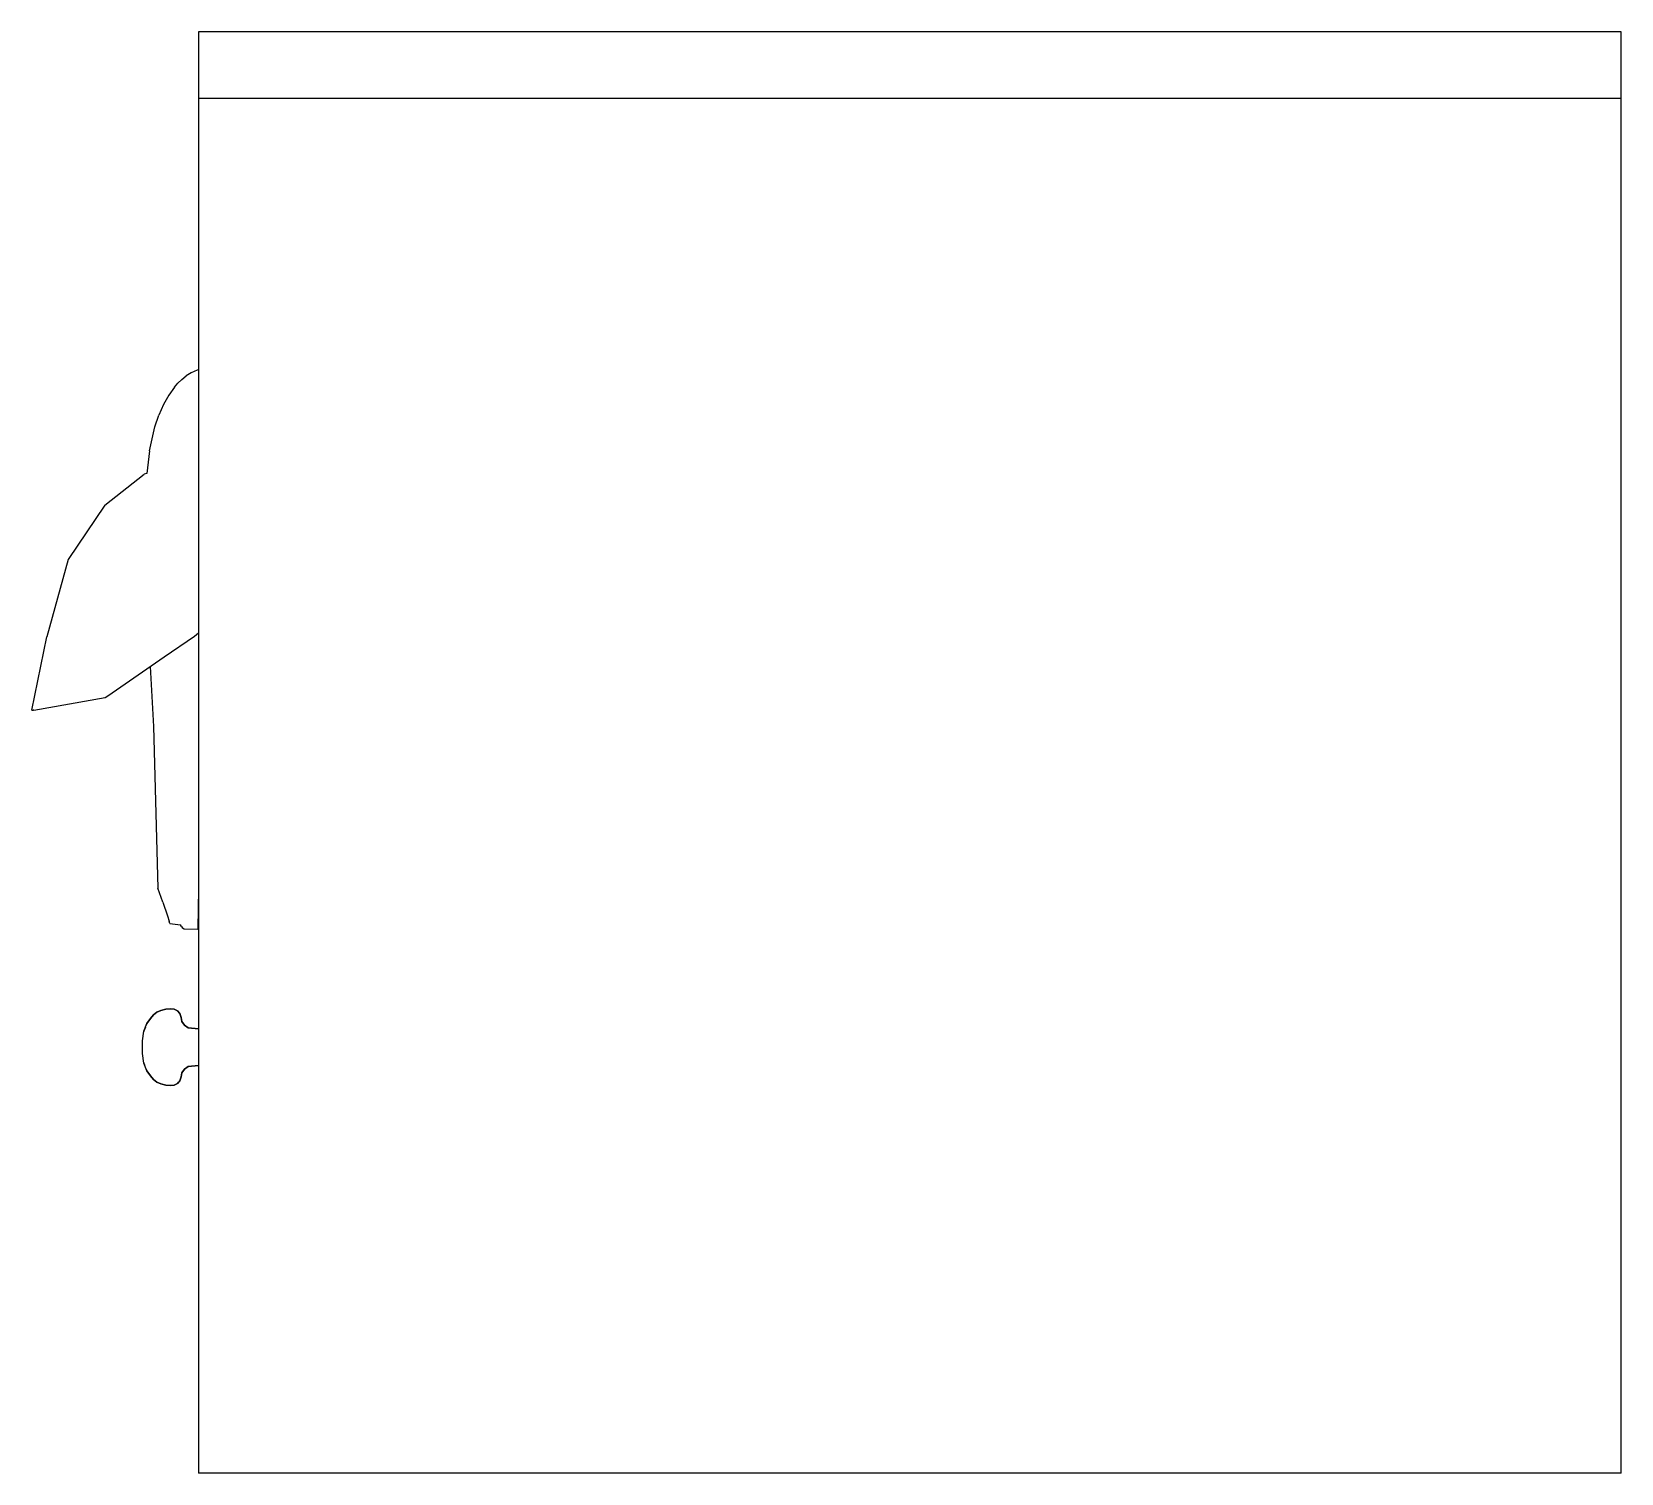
# Model space of a CAD drawing. Header units: millimetres. Extents: x -1956 to -995, y 1 to 873.
import ezdxf

# ---------------------------------------------------------------- set-up
doc = ezdxf.new("R2010")
doc.units = ezdxf.units.MM
for name, color, linetype, true_color in [('IKE050020 1', 7, 'Continuous', 0xeae6da), ('IKE050020 2', 7, 'Continuous', 0x323232), ('IKE050020 3', 7, 'Continuous', 0x686f6d)]:
    doc.layers.add(name, color=color, linetype=linetype, true_color=true_color)

msp = doc.modelspace()

# ---------------------------------------------------------------- linework, layer by layer
at = {"layer": 'IKE050020 1'}
for p, q in [((-994.89, 872.58), (-1854.9, 872.58)), ((-1854.9, 872.58), (-1854.9, 832.16)), ((-994.89, 832.16), (-994.89, 872.58)), ((-994.89, 832.16), (-1854.9, 832.16)), ((-1854.9, 832.16), (-1854.9, 1.26)), ((-994.89, 1.26), (-994.89, 832.16)), ((-994.89, 1.26), (-1854.9, 1.26))]:
    msp.add_line(p, q, dxfattribs=at)
at = {"layer": 'IKE050020 2', "flags": 128}
for points in [[(-1888.79, 262.54), (-1887.97, 268.53), (-1886.08, 273.01), (-1883.96, 276.22), (-1882.02, 278.43), (-1879.99, 279.93), (-1877.55, 280.99), (-1874.69, 281.74), (-1871.87, 282.03), (-1869.48, 281.72), (-1867.57, 280.74), (-1866.14, 279.08), (-1865.4, 276.81), (-1864.86, 274.3), (-1863.39, 272.13), (-1861.16, 270.49), (-1854.9, 269.78)], [(-1854.9, 269.78), (-1861.16, 270.49), (-1863.39, 272.13), (-1864.86, 274.3), (-1865.4, 276.81), (-1866.14, 279.08), (-1867.57, 280.74), (-1869.48, 281.72), (-1871.87, 282.03), (-1874.69, 281.74), (-1877.55, 280.99), (-1879.99, 279.93), (-1882.02, 278.43), (-1883.96, 276.22), (-1886.08, 273.01), (-1886.82, 271.25)], [(-1886.98, 270.87), (-1887.97, 268.53), (-1888.07, 267.77)], [(-1888.79, 255.05), (-1888.79, 258.79), (-1888.79, 262.54)], [(-1854.9, 247.81), (-1861.16, 247.1), (-1863.39, 245.46), (-1864.86, 243.29), (-1865.4, 240.78), (-1866.14, 238.51), (-1867.57, 236.85), (-1869.48, 235.87), (-1871.87, 235.56), (-1874.69, 235.85), (-1877.55, 236.6), (-1879.99, 237.66), (-1882.02, 239.16), (-1883.96, 241.37), (-1886.08, 244.58), (-1887.97, 249.06), (-1888.79, 255.05)], [(-1888.07, 249.77), (-1887.97, 249.06), (-1887.53, 248.02)], [(-1886.81, 246.31), (-1886.08, 244.58), (-1883.96, 241.37), (-1882.02, 239.16), (-1879.99, 237.66), (-1877.55, 236.6), (-1874.69, 235.85), (-1871.87, 235.56), (-1869.48, 235.87), (-1867.57, 236.85), (-1866.88, 237.66)], [(-1866.82, 237.73), (-1866.14, 238.51), (-1865.4, 240.78), (-1864.86, 243.29), (-1863.39, 245.46), (-1861.16, 247.1), (-1854.9, 247.81)]]:
    msp.add_lwpolyline(points, dxfattribs=at)
at = {"layer": 'IKE050020 3'}
for p, q in [((-1864.98, 662.43), (-1862.31, 664.56)), ((-1859.21, 666.44), (-1862.31, 664.56)), ((-1855.72, 667.99), (-1859.21, 666.44)), ((-1854.9, 668.25), (-1855.72, 667.99)), ((-1869.29, 657.76), (-1872.78, 652.9)), ((-1869.29, 657.76), (-1867.26, 660.16)), ((-1864.98, 662.43), (-1867.26, 660.16)), ((-1876.05, 647.22), (-1878.85, 640.86)), ((-1872.78, 652.9), (-1876.05, 647.22)), ((-1881.19, 633.85), (-1878.85, 640.86)), ((-1884.43, 619.22), (-1881.19, 633.85)), ((-1884.43, 619.22), (-1886.12, 605.55)), ((-1886.12, 605.55), (-1887.77, 605.15)), ((-1911.5, 586.49), (-1887.77, 605.15)), ((-1911.5, 586.49), (-1933.62, 553.59)), ((-1933.62, 553.59), (-1946.43, 506.86)), ((-1955.62, 462.44), (-1946.43, 506.86)), ((-1875.52, 494.71), (-1857.25, 507.22)), ((-1857.25, 507.22), (-1854.9, 509.16)), ((-1909.73, 471.27), (-1875.52, 494.7)), ((-1884.02, 488.88), (-1881.98, 452.63)), ((-1911.22, 470.19), (-1909.73, 471.27)), ((-1955.62, 462.44), (-1955.03, 462.44)), ((-1955.03, 462.44), (-1954.84, 462.44)), ((-1954.39, 462.44), (-1954.84, 462.44)), ((-1954.39, 462.44), (-1911.22, 470.19)), ((-1881.98, 452.63), (-1879.47, 354.84)), ((-1876.47, 346.52), (-1879.47, 354.84)), ((-1876.47, 346.52), (-1873.6, 338.22)), ((-1854.9, 354.3), (-1855.2, 330.52)), ((-1873.6, 338.22), (-1872.52, 334.88)), ((-1872.1, 333.52), (-1872.52, 334.88)), ((-1872.1, 333.52), (-1865.77, 332.67)), ((-1865.09, 331.66), (-1865.77, 332.67)), ((-1865.09, 331.66), (-1864.43, 330.78)), ((-1863.5, 330.1), (-1864.43, 330.78)), ((-1855.31, 329.98), (-1863.5, 330.1)), ((-1855.2, 330.52), (-1855.31, 329.98))]:
    msp.add_line(p, q, dxfattribs=at)

doc.saveas('drawing.dxf')
